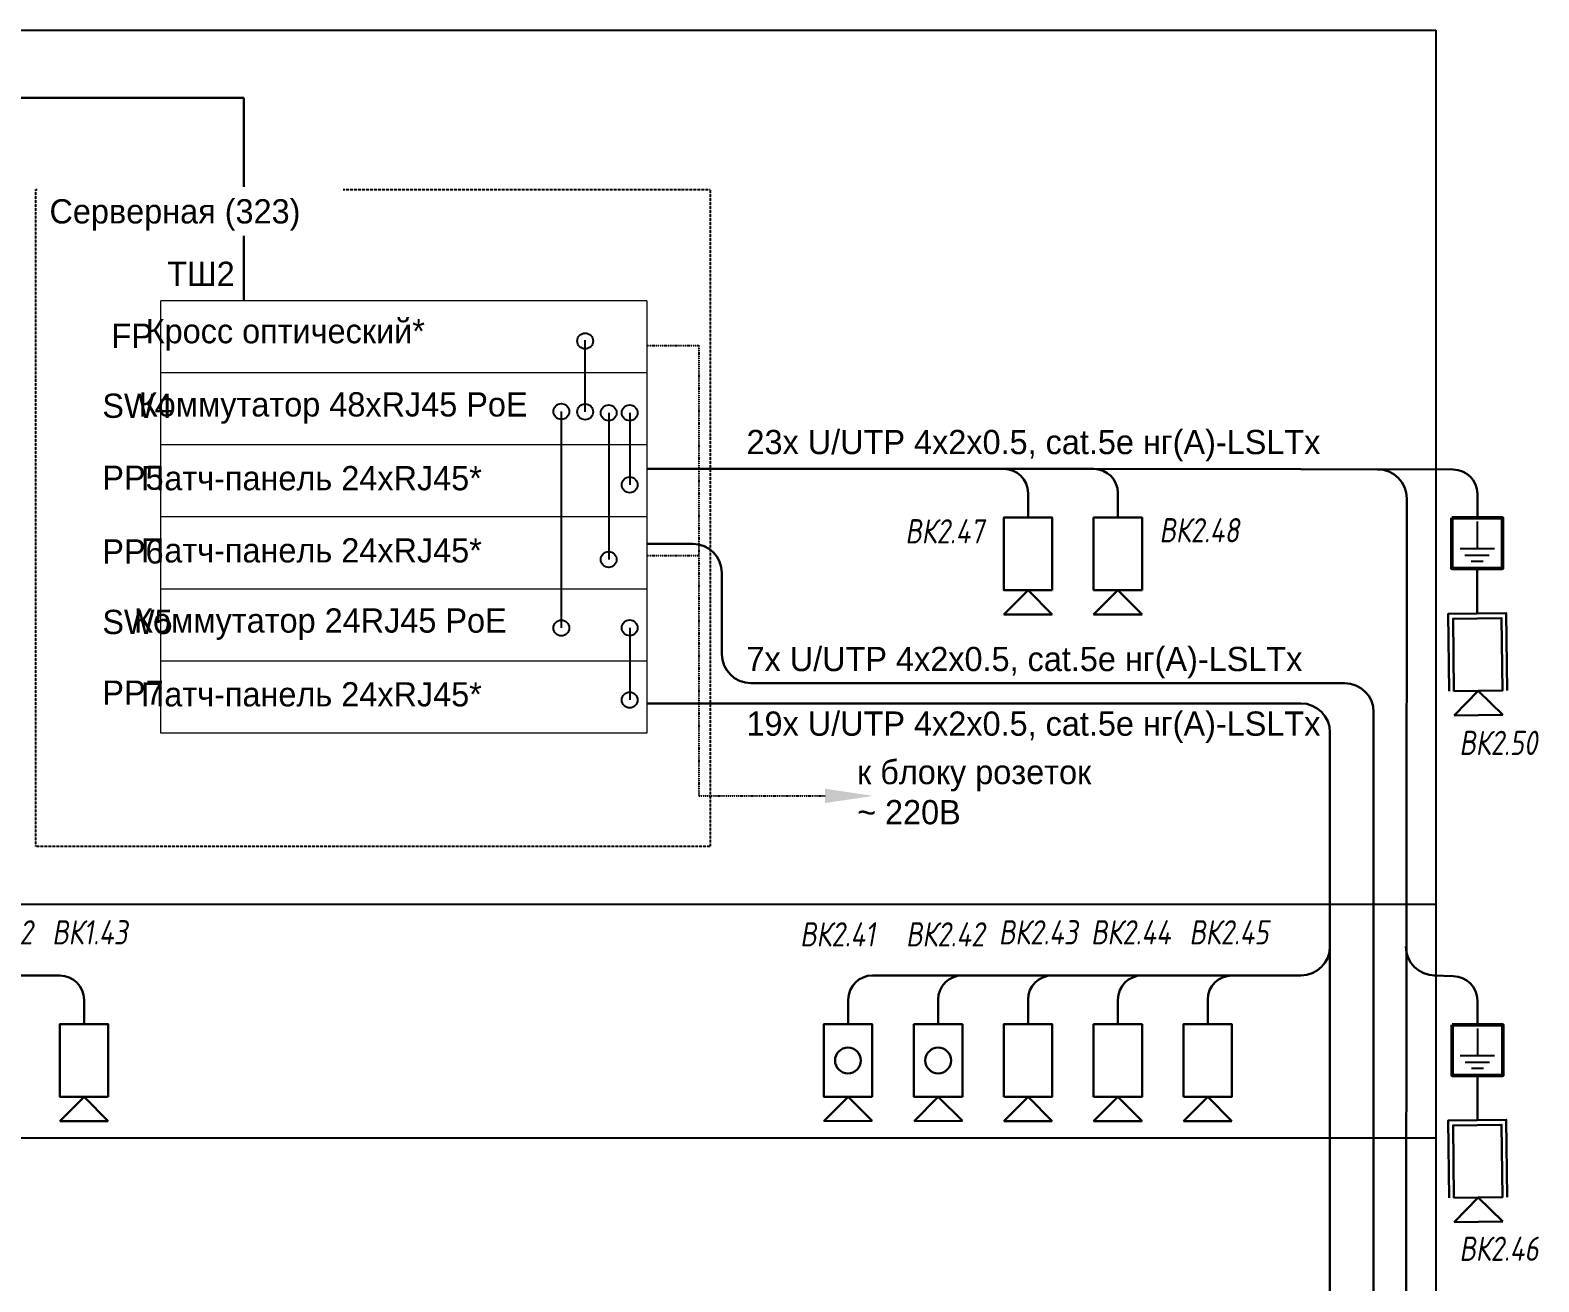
# Model space of a CAD drawing. Header units: millimetres. Extents: x -495897 to 1376592, y -28539 to 470976.
# Drawn here: x 412266 to 427822, y 371837 to 384740 of the extents above; entities that cross this region are included whole.
import ezdxf
from ezdxf.enums import TextEntityAlignment as Align

# ---------------------------------------------------------------- set-up
doc = ezdxf.new("R2010")
doc.units = ezdxf.units.MM
doc.set_wipeout_variables(frame=1)
doc.linetypes.add('HIDDEN', pattern=[0.375, 0.25, -0.125])
doc.linetypes.add('штрихпунктирная', pattern=[1, 0.5, -0.25, 0, -0.25])
for name, color, linetype in [('PDF _5-СОТ Оборудование', 1, 'Continuous'), ('PDF _Текст', 7, 'Continuous'), ('RC-Позиционные_обозначения', 7, 'Continuous'), ('RC-Таблицы', 7, 'Continuous'), ('СОТ', 7, 'Continuous'), ('Стены', 194, 'Continuous'), ('флажки', 7, 'Continuous')]:
    doc.layers.add(name, color=color, linetype=linetype)
doc.layers.add('PDF _СОТ', color=7, linetype='Continuous', true_color=0xb82d00)
for name, color, linetype, lineweight in [('RC-Видеонаблюдение', 5, 'Continuous', 30), ('RC-Линии_связи-Адресные', 5, 'Continuous', 30), ('НО ВН - ВК', 164, 'Continuous', 50)]:
    doc.layers.add(name, color=color, linetype=linetype, lineweight=lineweight)
doc.styles.add('Mipgost_5', font='', dxfattribs={"height": 250})
doc.styles.add('RubezhCAD', font='', dxfattribs={"oblique": 10})
doc.styles.get("Standard").update_dxf_attribs({"font": ''})
doc.styles.get('Mipgost_5').set_extended_font_data('Mipgost')
doc.styles.get('RubezhCAD').set_extended_font_data('GOST type A')
doc.styles.get('Standard').set_extended_font_data('GOST type B')

# ---------------------------------------------------------------- blocks, each defined once
blk = doc.blocks.new('RC-UGO-CAM-03')
blk.add_attdef('PSTN', text='', height=2.5).set_placement((4.63, 3.28), align=Align.BOTTOM_LEFT)
blk.add_wipeout([(3.74, 0), (6.24, 2.5), (6.24, -2.5)])
blk.add_line((6.24, 2.5), (6.24, -2.5))
blk.add_wipeout([(-3.74, -2.5), (-3.74, 2.5), (3.74, 2.5), (3.74, -2.5)])
for q in [(6.24, 2.5), (6.24, -2.5)]:
    blk.add_line((3.74, 0), q)
blk.add_lwpolyline([(3.74, 3), (-4.24, 3), (-4.24, -3), (3.74, -3)])
blk.add_lwpolyline([(3.74, -2.5), (3.74, 2.5), (-3.74, 2.5), (-3.74, -2.5), (3.74, -2.5)], close=True)
blk = doc.blocks.new('RC-UGO-CAM-01')
blk.add_attdef('PSTN', text='', height=2.5).set_placement((4.63, 3.28), align=Align.BOTTOM_LEFT)
at = {"color": 1}
blk.add_wipeout([(3.74, 0), (6.24, 2.5), (6.24, -2.5)], dxfattribs=at)
blk.add_line((6.24, 2.5), (6.24, -2.5), dxfattribs=at)
blk.add_wipeout([(-3.74, -2.5), (-3.74, 2.5), (3.74, 2.5), (3.74, -2.5)], dxfattribs=at)
for q in [(6.24, 2.5), (6.24, -2.5)]:
    blk.add_line((3.74, 0), q, dxfattribs=at)
blk.add_lwpolyline([(3.74, -2.5), (3.74, 2.5), (-3.74, 2.5), (-3.74, -2.5), (3.74, -2.5)], close=True, dxfattribs=at)
blk = doc.blocks.new('RC-UGO-CAM-02')
at = {"color": 1}
blk.add_line((6.24, 2.5), (6.24, -2.5), dxfattribs=at)
blk.add_attdef('PSTN', text='', height=2.5).set_placement((4.63, 3.28), align=Align.BOTTOM_LEFT)
blk.add_wipeout([(-3.74, -2.5), (-3.74, 2.5), (3.74, 2.5), (3.74, -2.5)], dxfattribs=at)
for q in [(6.24, 2.5), (6.24, -2.5)]:
    blk.add_line((3.74, 0), q, dxfattribs=at)
blk.add_lwpolyline([(3.74, -2.5), (3.74, 2.5), (-3.74, 2.5), (-3.74, -2.5), (3.74, -2.5)], close=True, dxfattribs=at)
blk.add_circle((0, 0), 1.33, dxfattribs=at)
blk = doc.blocks.new('грозозащита')
blk.add_wipeout([(-262, 0), (-262, 520), (262, 520), (262, 0)])
at = {"color": 7}
for p, q in [((0, 482), (0, 201)), ((0, 201), (-177, 201)), ((177, 201), (0, 201)), ((0, 132), (-128, 132)), ((62, 70), (-62, 70)), ((124, 132), (0, 132))]:
    blk.add_line(p, q, dxfattribs=at)
at = {"layer": 'НО ВН - ВК'}
blk.add_line((-262, 0), (-262, 520), dxfattribs=at)
at = {"layer": 'НО ВН - ВК', "color": 6}
blk.add_lwpolyline([(-262, 520), (262, 520), (262, 0), (-262, 0)], close=True, dxfattribs=at)

msp = doc.modelspace()

# ---------------------------------------------------------------- linework, layer by layer
at = {"layer": 'PDF _5-СОТ Оборудование', "color": 6}
for p, q in [((417989.093, 380805.526), (417989.093, 381543.297)), ((417743.398, 378577.657), (417743.398, 380809.015))]:
    msp.add_line(p, q, dxfattribs=at)
at = {"layer": 'PDF _5-СОТ Оборудование', "color": 7, "linetype": 'Continuous', "lineweight": 0}
for points in [[(418623.141, 381949.159), (418623.141, 379722.349), (413612.817, 379722.349), (413612.817, 381949.159)], [(418623.141, 381949.159), (413612.817, 381949.159)], [(418623.141, 381207.242), (413612.817, 381207.242)], [(418623.141, 381206.183), (418623.141, 377492.363), (413612.817, 377492.363), (413612.817, 381206.183)], [(418623.141, 380464.266), (413612.817, 380464.266)], [(418623.141, 378978.315), (413612.817, 378978.315)], [(418623.141, 378236.397), (413612.817, 378236.397)], [(418623.141, 377492.363), (413612.817, 377492.363)]]:
    msp.add_lwpolyline(points, dxfattribs=at)
at = {"layer": 'PDF _СОТ', "color": 1, "linetype": 'штрихпунктирная', "lineweight": 25, "ltscale": 4}
for p, q in [((418623.141, 381489.696), (419160.778, 381489.696)), ((419160.778, 381489.696), (419160.778, 376846.485)), ((418623.141, 379324.162), (419160.778, 379324.162)), ((419160.778, 376846.485), (420462.536, 376846.485))]:
    msp.add_line(p, q, dxfattribs=at)
at = {"layer": 'PDF _СОТ', "color": 0, "lineweight": 25}
for points in [[(418233.011, 380794.775), (418231.953, 379283.402)], [(418449.135, 380794.775), (418448.076, 380052.623)], [(418449.135, 378577.584), (418448.076, 377835.432)]]:
    msp.add_lwpolyline(points, dxfattribs=at)
at = {"layer": 'PDF _СОТ', "color": 6, "lineweight": 25}
for centre in [(417989.093, 381535.976), (417743.398, 380809.015), (417989.093, 380805.526), (417743.398, 378577.657)]:
    msp.add_circle(centre, 81.492, dxfattribs=at)
at = {"layer": 'PDF _СОТ', "color": 0, "lineweight": 25}
for centre in [(418231.953, 380795.833), (418448.076, 380795.833), (418448.076, 380052.623), (418231.953, 379283.402), (418448.076, 378578.642), (418448.076, 377835.432)]:
    msp.add_circle(centre, 81.492, dxfattribs=at)
at = {"layer": 'PDF _СОТ', "color": 1, "transparency": 33554559}
msp.add_solid([(420462.536, 376920.569), (420957.839, 376846.485), (420462.536, 376772.401)], dxfattribs=at)
at = {"layer": 'RC-Линии_связи-Адресные', "color": 32, "true_color": 0xcd6928}
for p, q in [((393860.523, 384041.357), (414469.785, 384041.357)), ((414469.785, 381949.159), (414469.785, 384041.357)), ((414469.785, 381949.159), (414469.785, 381949.159))]:
    msp.add_line(p, q, dxfattribs=at)
at = {"layer": 'RC-Линии_связи-Адресные', "color": 5}
for p, q in [((422305.03, 380217.922), (418623.141, 380217.922)), ((423231.665, 380217.823), (422221.499, 380217.823)), ((425368.88, 380215.483), (423231.939, 380217.822)), ((422555.03, 379716.076), (422555.03, 379967.922)), ((423481.665, 379715.976), (423481.665, 379967.823)), ((427189.252, 379708.244), (427189.252, 379960.091)), ((425668.271, 374742.898), (425668.271, 377500.196)), ((412571.899, 374994.641), (411616.216, 374994.618)), ((420951.9, 374995.017), (421962.066, 374995.017)), ((421878.368, 374994.988), (422888.534, 374994.988)), ((422805.03, 374995.08), (423815.196, 374995.08)), ((423731.47, 374994.959), (424741.636, 374994.959)), ((424658.007, 374994.938), (425163.09, 374994.938)), ((426939.28, 374987.228), (426741.42, 374994.252)), ((412821.899, 374492.795), (412821.899, 374744.641)), ((420701.9, 374493.171), (420701.9, 374745.017)), ((421628.368, 374493.142), (421628.368, 374744.988)), ((422555.03, 374493.234), (422555.03, 374745.08)), ((423481.47, 374493.113), (423481.47, 374744.959)), ((424408.007, 374493.092), (424408.007, 374744.938)), ((427189.28, 374485.381), (427189.28, 374737.228))]:
    msp.add_line(p, q, dxfattribs=at)
at = {"layer": 'RC-Линии_связи-Адресные'}
for p, q in [((426940.11, 380210.089), (425368.88, 380215.483)), ((426459.629, 379912.769), (426452.063, 370346.2)), ((418623.141, 379445.312), (419098.024, 379445.312)), ((419398.024, 378308.746), (419398.024, 379145.312)), ((419698.024, 378008.746), (425818.871, 378008.746)), ((425368.271, 377800.196), (418623.141, 377800.196)), ((426113.046, 362385.22), (426118.871, 377708.746)), ((425668.271, 375295.027), (425668.271, 375859.437)), ((424741.636, 374994.959), (425368.303, 374995.027)), ((425668.271, 370346.2), (425668.271, 374742.898))]:
    msp.add_line(p, q, dxfattribs=at)
at = {"layer": 'RC-Линии_связи-Адресные', "color": 5}
for centre, radius, start, end in [((422305.03, 379967.922), 250, 0, 90), ((423231.665, 379967.823), 250, 0, 90), ((426939.252, 379960.091), 250, 0, 90), ((426752.063, 375294.063), 300, 180, 269.8093852), ((412571.899, 374744.641), 250, 0, 90), ((420951.9, 374745.017), 250, 90, 180), ((421878.368, 374744.988), 250, 90, 180), ((422805.03, 374745.08), 250, 90, 180), ((423731.47, 374744.959), 250, 90, 180), ((424658.007, 374744.938), 250, 90, 180), ((426939.28, 374737.228), 250, 0, 90)]:
    msp.add_arc(centre, radius, start, end, dxfattribs=at)
at = {"layer": 'RC-Линии_связи-Адресные'}
for centre, start, end in [((426159.629, 379912.769), 0, 90), ((419098.024, 379145.312), 0, 90), ((419698.024, 378308.746), 180, 270), ((425818.871, 377708.746), 0, 90), ((425368.271, 377500.196), 0, 90), ((425368.271, 375295.027), 270.0061644, 0)]:
    msp.add_arc(centre, 300, start, end, dxfattribs=at)
at = {"layer": 'RC-Таблицы', "ltscale": 0.01}
for p, q in [((387734.474, 384740.031), (426760.084, 384740.031)), ((426760.084, 384740.031), (426760.084, 359048.949)), ((387734.474, 375731.821), (426760.084, 375731.821)), ((387734.474, 373322.735), (426760.084, 373322.735))]:
    msp.add_line(p, q, dxfattribs=at)

# ---------------------------------------------------------------- block references
at = {"layer": 'RC-Видеонаблюдение'}
ref = msp.add_blockref('RC-UGO-CAM-03', (427191.993, 378302.507), dxfattribs=dict(at, xscale=99.99999999999999, yscale=99.99999999999999, zscale=99.99999999999999, rotation=270.7430211312944))
ref.add_attrib('PSTN', 'ВК2.50', (427001.539, 377267.964), dxfattribs={"layer": 'RC-Позиционные_обозначения', "height": 250, "style": 'RubezhCAD', "oblique": 10})
ref = msp.add_blockref('RC-UGO-CAM-03', (427192.02, 373079.644), dxfattribs=dict(at, xscale=99.99999999999999, yscale=99.99999999999999, zscale=99.99999999999999, rotation=270.7430211312944))
ref.add_attrib('PSTN', 'ВК2.46', (427001.566, 372053.477), dxfattribs={"layer": 'RC-Позиционные_обозначения', "height": 250, "style": 'RubezhCAD', "oblique": 10})

# ---------------------------------------------------------------- texts
at = {"layer": 'PDF _Текст', "linetype": 'Continuous', "lineweight": 20, "char_height": 250, "attachment_point": 2, "style": 'Mipgost_5'}
for s, insert, width, line_spacing_factor in [('Кросс оптический*', (414896.99, 381762.338), 4723.74559, 0.899144), ('Коммутатор 48хRJ45 PoE', (415390.619, 381007.433), 4924.75604, 0.960103), ('{\\C0;Патч-панель 24хRJ45*}', (415166.48, 380246.75), 4497.60884, 0.899144), ('{\\C0;Патч-панель 24хRJ45*}', (415166.48, 379502.716), 4497.60884, 0.899144), ('Коммутатор 24RJ45 PoE', (415258.96, 378779.564), 4924.75604, 0.960103), ('{\\C0;Патч-панель 24хRJ45*}', (415166.48, 378018.882), 4497.60884, 0.899144)]:
    msp.add_mtext(s, dxfattribs=dict(at, insert=insert, width=width, line_spacing_factor=line_spacing_factor))
at = {"layer": 'PDF _Текст', "char_height": 250, "attachment_point": 7, "style": 'Mipgost_5'}
for s, insert in [('23x U/UTP 4x2x0.5, cat.5e нг(А)-LSLTx', (419652.259, 380294.076)), ('7x U/UTP 4x2x0.5, cat.5e нг(А)-LSLTx', (419652.259, 378057.597)), ('19x U/UTP 4x2x0.5, cat.5e нг(А)-LSLTx', (419652.259, 377391.402)), ('к блоку розеток', (420792.738, 376891.985)), ('~ 220В', (420792.738, 376550.15))]:
    msp.add_mtext(s, dxfattribs=dict(at, insert=insert))
at = {"layer": 'СОТ', "color": 0, "char_height": 250, "width": 2457.95894, "attachment_point": 4, "style": 'Mipgost_5'}
for s, insert in [('ТШ2', (413678.739, 382228.664)), ('FP', (413103.98, 381589.931)), ('SW4', (413010.491, 380866.855)), ('PP5', (413010.491, 380124.938)), ('PP6', (413010.491, 379364.976)), ('SW5', (413010.491, 378637.928)), ('PP7', (413010.491, 377910.962))]:
    msp.add_mtext(s, dxfattribs=dict(at, insert=insert))
at = {"layer": 'флажки', "lineweight": 30, "insert": (407513.02, 382795.35), "char_height": 250, "width": 6619.76532, "attachment_point": 4, "style": 'Mipgost_5', "bg_fill": 2}
msp.add_mtext('Кабинет информатики (315)', dxfattribs=at)

# ---------------------------------------------------------------- next in the draw order: linework, layer by layer
at = {"layer": 'RC-Линии_связи-Адресные'}
for p, q in [((427186.491, 379191.966), (427186.491, 378730.513)), ((427189.279, 373965.381), (427189.279, 373503.929))]:
    msp.add_line(p, q, dxfattribs=at)
at = {"layer": 'Стены', "color": 5, "linetype": 'HIDDEN', "ltscale": 10}
msp.add_lwpolyline([(412325.145, 383099.052), (419278.556, 383099.052), (419278.556, 376325.707), (412325.145, 376325.707)], close=True, dxfattribs=at)

# ---------------------------------------------------------------- next in the draw order: block references
at = {"layer": 'RC-Видеонаблюдение'}
ref = msp.add_blockref('RC-UGO-CAM-01', (422555.03, 379341.67), dxfattribs=dict(at, xscale=-100, yscale=100, zscale=100, rotation=90))
ref.add_attrib('PSTN', 'ВК2.47', (421288.717, 379449.203), dxfattribs={"layer": 'RC-Позиционные_обозначения', "height": 250, "style": 'RubezhCAD', "oblique": 10})
ref = msp.add_blockref('RC-UGO-CAM-01', (423481.568, 379341.691), dxfattribs=dict(at, xscale=-100, yscale=100, zscale=100, rotation=90))
ref.add_attrib('PSTN', 'ВК2.48', (423909.078, 379459.885), dxfattribs={"layer": 'RC-Позиционные_обозначения', "height": 250, "style": 'RubezhCAD', "oblique": 10})
ref = msp.add_blockref('RC-UGO-CAM-01', (411895.462, 374118.786), dxfattribs=dict(at, xscale=-100, yscale=100, zscale=100, rotation=90))
ref.add_attrib('PSTN', 'ВК1.42', (411519.915, 375315.202), dxfattribs={"layer": 'RC-Позиционные_обозначения', "height": 250, "style": 'RubezhCAD', "oblique": 10})
ref = msp.add_blockref('RC-UGO-CAM-01', (412821.999, 374118.807), dxfattribs=dict(at, xscale=-100, yscale=100, zscale=100, rotation=90))
ref.add_attrib('PSTN', 'ВК1.43', (412492.49, 375315.202), dxfattribs={"layer": 'RC-Позиционные_обозначения', "height": 250, "style": 'RubezhCAD', "oblique": 10})
ref = msp.add_blockref('RC-UGO-CAM-02', (420698.546, 374118.881), dxfattribs=dict(at, xscale=-100, yscale=100, zscale=100, rotation=90.06578397869862))
ref.add_attrib('PSTN', 'ВК2.41', (420204.033, 375294.179), dxfattribs={"layer": 'RC-Позиционные_обозначения', "height": 250, "style": 'RubezhCAD', "oblique": 10})
ref = msp.add_blockref('RC-UGO-CAM-02', (421628.797, 374118.881), dxfattribs=dict(at, xscale=-100, yscale=100, zscale=100, rotation=90.06578397869862))
ref.add_attrib('PSTN', 'ВК2.42', (421296.025, 375294.179), dxfattribs={"layer": 'RC-Позиционные_обозначения', "height": 250, "style": 'RubezhCAD', "oblique": 10})
ref = msp.add_blockref('RC-UGO-CAM-01', (422555.03, 374118.828), dxfattribs=dict(at, xscale=100, yscale=100, zscale=100, rotation=270))
ref.add_attrib('PSTN', 'ВК2.43', (422252.938, 375315.223), dxfattribs={"layer": 'RC-Позиционные_обозначения', "height": 250, "style": 'RubezhCAD', "oblique": 10})
ref = msp.add_blockref('RC-UGO-CAM-01', (423481.568, 374118.828), dxfattribs=dict(at, xscale=100, yscale=100, zscale=100, rotation=270))
ref.add_attrib('PSTN', 'ВК2.44', (423203.574, 375315.223), dxfattribs={"layer": 'RC-Позиционные_обозначения', "height": 250, "style": 'RubezhCAD', "oblique": 10})
ref = msp.add_blockref('RC-UGO-CAM-01', (424408.105, 374118.807), dxfattribs=dict(at, xscale=100, yscale=100, zscale=100, rotation=270))
ref.add_attrib('PSTN', 'ВК2.45', (424217.387, 375315.223), dxfattribs={"layer": 'RC-Позиционные_обозначения', "height": 250, "style": 'RubezhCAD', "oblique": 10})

# ---------------------------------------------------------------- next in the draw order: block references
for p in [(427186.491, 379191.966), (427189.279, 373965.381)]:
    msp.add_blockref('грозозащита', p)

# ---------------------------------------------------------------- next in the draw order: texts
at = {"layer": 'флажки', "lineweight": 30, "insert": (412465.302, 382834.615), "char_height": 250, "width": 2901.77876, "attachment_point": 4, "style": 'Mipgost_5', "bg_fill": 2}
msp.add_mtext('Серверная (323)', dxfattribs=at)

doc.saveas('drawing.dxf')
